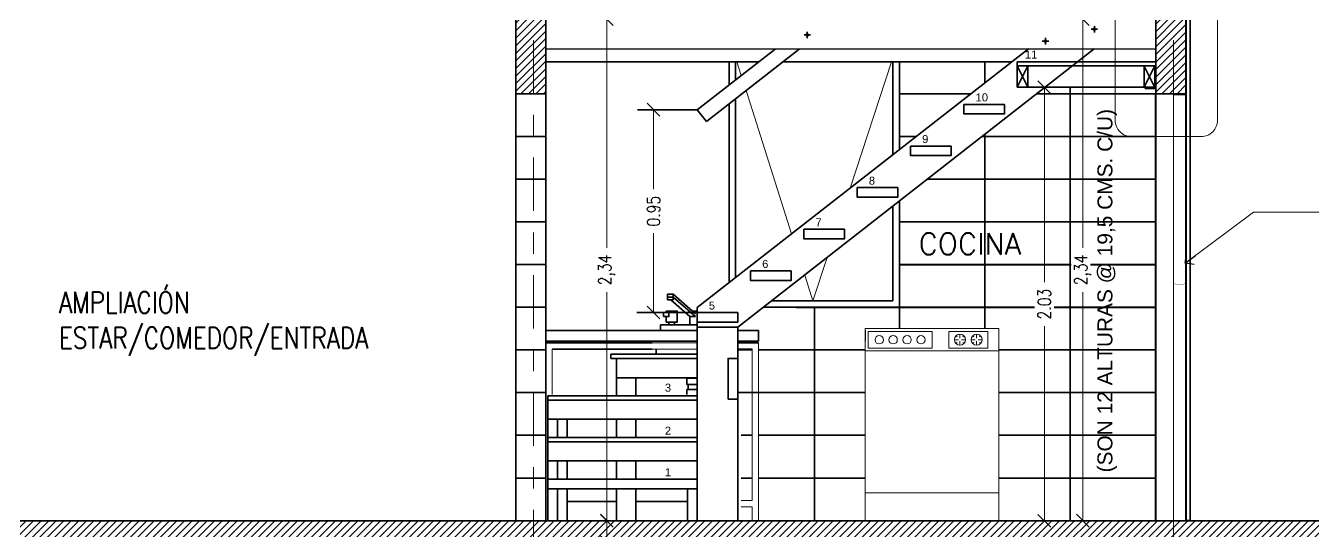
# Model space of a CAD drawing. Header units: metres. Extents: x -89 to 15, y -108 to -10.
# Drawn here: x -29.72 to -23.69, y -34.55 to -32.18 of the extents above; entities that cross this region are included whole.
import ezdxf

# ---------------------------------------------------------------- set-up
doc = ezdxf.new("R2010")
doc.units = ezdxf.units.M
doc.header["$LTSCALE"] = 5
doc.header["$MEASUREMENT"] = 0
doc.linetypes.add('CENTER', pattern=[2, 1.25, -0.25, 0.25, -0.25])
doc.layers.get('0').update_dxf_attribs({"color": 30})
for name, color, linetype, lineweight in [('A-ANNO-DIMS', 3, 'Continuous', 18), ('A-ANNO-SYMB', 3, 'Continuous', 18), ('A-ANNO-TEXT', 3, 'Continuous', 18), ('A-ELEV-MBE1', 7, 'Continuous', 35), ('A-SECT-MCUT', 7, 'Continuous', 35), ('A-SECT-PATT', 8, 'Continuous', 18)]:
    doc.layers.add(name, color=color, linetype=linetype, lineweight=lineweight)
doc.styles.add('E-ARIAL', font='arial.ttf')
doc.styles.add('E-ROMANS', font='romans.shx', dxfattribs={"width": 0.8})
doc.dimstyles.new('E-0050_TICK_12', dxfattribs={"dimscale": 0.001, "dimtxt": 60, "dimasz": 60, "dimexe": 30, "dimexo": 20, "dimgap": 30, "dimtad": 0, "dimzin": 0, "dimdsep": 46, "dimtxsty": 'E-ROMANS', "dimblk": 'OBLIQUE', "dimcen": 30, "dimclrd": 256, "dimclre": 256, "dimclrt": 256, "dimadec": 0, "dimazin": 0, "dimtfac": 1, "dimtmove": 1, "dimatfit": 3, "dimldrblk": 'OPEN90', "dimfxl": 1, "dimtfill": 1, "dimtolj": 1, "dimtzin": 0, "dimlwd": -1, "dimarcsym": 0})
pattern_1 = [(45, (-35.186701, -38.129995), (-0.01767767, 0.01767767), [])]

# ---------------------------------------------------------------- blocks, each defined once
blk = doc.blocks.new('_Oblique')
at = {"color": 0, "linetype": 'ByBlock', "lineweight": -2}
blk.add_line((-0.5, -0.5), (0.5, 0.5), dxfattribs=at)
blk = doc.blocks.new('_Open90')
at = {"color": 0, "linetype": 'ByBlock', "lineweight": -2}
for p, q in [((0, 0), (-1, 0)), ((-0.5, 0.5), (0, 0)), ((0, 0), (-0.5, -0.5))]:
    blk.add_line(p, q, dxfattribs=at)
blk = doc.blocks.new('*D204')
at = {"layer": 'A-ANNO-DIMS', "transparency": 16777216}
blk.add_line((-26.9972, -34.6009), (-26.9972, -34.5009), dxfattribs=at)
at = {"layer": 'A-ANNO-DIMS', "lineweight": -2, "transparency": 16777216}
for p, q in [((-26.9823, -34.5009), (-26.9672, -34.5009)), ((-27.2511, -34.6009), (-26.9672, -34.6009))]:
    blk.add_line(p, q, dxfattribs=at)
at = {"layer": 'A-ANNO-DIMS', "transparency": 16777216, "xscale": 0.06, "yscale": 0.06, "zscale": 0.06, "rotation": 90}
blk.add_blockref('_Oblique', (-26.9972, -34.5009), dxfattribs=at)
at = {"layer": 'A-ANNO-DIMS', "transparency": 16777216, "insert": (-27.0669, -34.685), "char_height": 0.06, "attachment_point": 5, "rotation": 90, "style": 'E-ROMANS', "bg_fill": 3, "box_fill_scale": 1.25, "bg_fill_color": 256, "bg_fill_true_color": 13158600, "bg_fill_transparency": 0}
blk.add_mtext('\\A1;0.10', dxfattribs=at)
at = {"layer": 'A-ANNO-DIMS', "transparency": 16777216, "xscale": 0.06, "yscale": 0.06, "zscale": 0.06, "rotation": 270}
blk.add_blockref('_Oblique', (-26.9972, -34.6009), dxfattribs=at)
blk = doc.blocks.new('*D205')
at = {"layer": 'A-ANNO-DIMS', "lineweight": -2, "transparency": 16777216}
for p, q in [((-27.1512, -32.1508), (-26.9672, -32.1508)), ((-27.1511, -34.5002), (-26.9672, -34.5002))]:
    blk.add_line(p, q, dxfattribs=at)
at = {"layer": 'A-ANNO-DIMS', "transparency": 16777216}
for p, q in [((-26.9972, -32.1508), (-26.9972, -33.2213)), ((-26.9972, -34.5002), (-26.9972, -33.4298))]:
    blk.add_line(p, q, dxfattribs=at)
at = {"layer": 'A-ANNO-DIMS', "transparency": 16777216, "xscale": 0.06, "yscale": 0.06, "zscale": 0.06}
for p, rotation in [((-26.9972, -32.1508), 90), ((-26.9972, -34.5002), 270)]:
    blk.add_blockref('_Oblique', p, dxfattribs=dict(at, rotation=rotation))
at = {"layer": 'A-ANNO-DIMS', "transparency": 16777216, "insert": (-26.9972, -33.3255), "char_height": 0.06, "attachment_point": 5, "rotation": 90, "style": 'E-ROMANS', "bg_fill": 3, "box_fill_scale": 1.25, "bg_fill_color": 256, "bg_fill_true_color": 13158600, "bg_fill_transparency": 0}
blk.add_mtext('\\A1;2,34', dxfattribs=at)
blk = doc.blocks.new('*D207')
at = {"layer": 'A-ANNO-DIMS', "lineweight": -2, "transparency": 16777216}
for p, q in [((-24.9205, -32.1508), (-24.7365, -32.1508)), ((-24.9204, -34.5002), (-24.7365, -34.5002))]:
    blk.add_line(p, q, dxfattribs=at)
at = {"layer": 'A-ANNO-DIMS', "transparency": 16777216}
for p, q in [((-24.7665, -32.1508), (-24.7665, -33.2213)), ((-24.7665, -34.5002), (-24.7665, -33.4298))]:
    blk.add_line(p, q, dxfattribs=at)
at = {"layer": 'A-ANNO-DIMS', "transparency": 16777216, "xscale": 0.06, "yscale": 0.06, "zscale": 0.06}
for p, rotation in [((-24.7665, -32.1508), 90), ((-24.7665, -34.5002), 270)]:
    blk.add_blockref('_Oblique', p, dxfattribs=dict(at, rotation=rotation))
at = {"layer": 'A-ANNO-DIMS', "transparency": 16777216, "insert": (-24.7665, -33.3255), "char_height": 0.06, "attachment_point": 5, "rotation": 90, "style": 'E-ROMANS', "bg_fill": 3, "box_fill_scale": 1.25, "bg_fill_color": 256, "bg_fill_true_color": 13158600, "bg_fill_transparency": 0}
blk.add_mtext('\\A1;2,34', dxfattribs=at)
blk = doc.blocks.new('*D208')
at = {"layer": 'A-ANNO-DIMS', "lineweight": -2, "transparency": 16777216}
for p, q in [((-24.9626, -32.4702), (-24.9762, -32.4702)), ((-24.9626, -34.5009), (-24.9762, -34.5009))]:
    blk.add_line(p, q, dxfattribs=at)
at = {"layer": 'A-ANNO-DIMS', "transparency": 16777216}
for p, q in [((-24.9462, -32.4702), (-24.9462, -33.3824)), ((-24.9462, -34.5009), (-24.9462, -33.5887))]:
    blk.add_line(p, q, dxfattribs=at)
at = {"layer": 'A-ANNO-DIMS', "transparency": 16777216, "xscale": 0.06, "yscale": 0.06, "zscale": 0.06}
for p, rotation in [((-24.9462, -32.4702), 90), ((-24.9462, -34.5009), 270)]:
    blk.add_blockref('_Oblique', p, dxfattribs=dict(at, rotation=rotation))
at = {"layer": 'A-ANNO-DIMS', "transparency": 16777216, "insert": (-24.9462, -33.4856), "char_height": 0.06, "attachment_point": 5, "rotation": 90, "style": 'E-ROMANS', "bg_fill": 3, "box_fill_scale": 1.25, "bg_fill_color": 256, "bg_fill_true_color": 13158600, "bg_fill_transparency": 0}
blk.add_mtext('\\A1;2.03', dxfattribs=at)
blk = doc.blocks.new('*D211')
at = {"layer": 'A-ANNO-DIMS', "lineweight": -2, "transparency": 16777216}
for p, q in [((-26.5935, -32.5752), (-26.8081, -32.5752)), ((-26.5935, -33.5252), (-26.8081, -33.5252))]:
    blk.add_line(p, q, dxfattribs=at)
at = {"layer": 'A-ANNO-DIMS', "transparency": 16777216}
for p, q in [((-26.7781, -32.5752), (-26.7781, -32.9471)), ((-26.7781, -33.5252), (-26.7781, -33.1534))]:
    blk.add_line(p, q, dxfattribs=at)
at = {"layer": 'A-ANNO-DIMS', "transparency": 16777216, "xscale": 0.06, "yscale": 0.06, "zscale": 0.06}
for p, rotation in [((-26.7781, -32.5752), 90), ((-26.7781, -33.5252), 270)]:
    blk.add_blockref('_Oblique', p, dxfattribs=dict(at, rotation=rotation))
at = {"layer": 'A-ANNO-DIMS', "transparency": 16777216, "insert": (-26.7781, -33.0502), "char_height": 0.06, "attachment_point": 5, "rotation": 90, "style": 'E-ROMANS', "bg_fill": 3, "box_fill_scale": 1.25, "bg_fill_color": 256, "bg_fill_true_color": 13158600, "bg_fill_transparency": 0}
blk.add_mtext('\\A1;0.95', dxfattribs=at)

msp = doc.modelspace()

# ---------------------------------------------------------------- hatches: boundary and pattern name
at = {"layer": 'A-SECT-PATT'}
h = msp.add_hatch(dxfattribs=at)
h.set_pattern_fill('ANSI31', color=256, scale=0.2, style=0)
h.set_pattern_definition(pattern_1)
h.paths.add_polyline_path([(-27.2835, -29.5518), (-27.4235, -29.5518), (-27.4235, -29.9018), (-27.2835, -29.9018)])
h.paths.add_polyline_path([(-27.2835, -32.1502), (-27.4235, -32.1502), (-27.4235, -32.5002), (-27.2835, -32.5002)])
h.paths.add_polyline_path([(-24.2835, -32.1502), (-24.4235, -32.1502), (-24.4235, -32.5002), (-24.2835, -32.5002)])
h.paths.add_polyline_path([(-24.2838, -29.5518), (-24.4238, -29.5518), (-24.4238, -29.9018), (-24.2838, -29.9018)])
h = msp.add_hatch(dxfattribs=at)
h.set_pattern_fill('STEEL', color=256, scale=0.02, angle=90, style=0)
h.set_pattern_definition([(225, (40.5101827, -66.8587383), (-0.00176776695, 0.00176776695), []), (225, (40.5089327, -66.8587383), (-0.00176776695, 0.00176776695), [])])
h.paths.add_polyline_path([(-24.4735, -32.4752), (-24.4735, -32.4702), (-24.4285, -32.4702), (-24.4285, -32.4252), (-24.4235, -32.4252), (-24.4235, -32.4752)])
h = msp.add_hatch(dxfattribs=at)
h.set_pattern_fill('ANSI31', color=256, scale=0.2, style=0)
h.set_pattern_definition(pattern_1)
h.paths.add_polyline_path([(-33.276, -34.6009), (-30.4159, -34.6009), (-30.4159, -34.8509), (-30.2659, -34.8509), (-30.2659, -34.6009), (-27.4235, -34.6009), (-27.4235, -34.8509), (-27.2735, -34.8509), (-27.2735, -34.5009), (-27.4235, -34.5009), (-32.079, -34.5009), (-33.416, -34.5009), (-33.416, -34.8509), (-33.276, -34.8509)])
h = msp.add_hatch(dxfattribs=at)
h.set_pattern_fill('ANSI31', color=256, scale=0.2, style=0)
h.set_pattern_definition(pattern_1)
h.paths.add_polyline_path([(-21.271, -34.5009), (-21.421, -34.5009), (-27.2735, -34.5009), (-27.2735, -34.6009), (-24.4198, -34.6009), (-24.4198, -34.8509), (-24.2698, -34.8509), (-24.2698, -34.6009), (-21.421, -34.6009), (-21.421, -34.8509), (-21.271, -34.8509)])

# ---------------------------------------------------------------- linework, layer by layer
at = {"layer": 'A-ANNO-SYMB', "ltscale": 0.003}
for p, q in [((-26.3872, -32.3507), (-26.367, -32.4142)), ((-25.8572, -32.9427), (-25.6625, -32.3507)), ((-26.3444, -32.4853), (-26.131, -33.1562)), ((-26.031, -33.4709), (-25.9638, -33.2668)), ((-26.0696, -33.3493), (-26.031, -33.4709)), ((-25.7854, -33.6093), (-25.7854, -33.6593)), ((-25.3682, -33.6524), (-25.3486, -33.6524)), ((-25.3551, -33.6655), (-25.3605, -33.6708)), ((-25.3599, -33.6346), (-25.3551, -33.6394)), ((-25.3421, -33.6459), (-25.3421, -33.6263)), ((-25.3421, -33.6589), (-25.3421, -33.6785)), ((-25.316, -33.6524), (-25.3355, -33.6524)), ((-25.329, -33.6394), (-25.324, -33.6343)), ((-25.3236, -33.6708), (-25.329, -33.6655)), ((-25.2899, -33.6524), (-25.2703, -33.6524)), ((-25.2768, -33.6655), (-25.2822, -33.6708)), ((-25.2817, -33.6346), (-25.2768, -33.6394)), ((-25.2638, -33.6459), (-25.2638, -33.6263)), ((-25.2638, -33.6589), (-25.2638, -33.6785)), ((-25.2377, -33.6524), (-25.2573, -33.6524)), ((-25.2508, -33.6394), (-25.2457, -33.6343)), ((-25.2454, -33.6708), (-25.2508, -33.6655)), ((-25.1595, -33.7046), (-25.7855, -33.7046)), ((-25.7855, -34.3698), (-25.1595, -34.3698))]:
    msp.add_line(p, q, dxfattribs=at)
at = {"layer": 'A-ANNO-SYMB'}
for p, q in [((-24.3406, -32.5059), (-24.3406, -34.4949)), ((-24.2842, -32.5059), (-24.3406, -32.5059)), ((-24.2842, -32.5059), (-24.2842, -34.497)), ((-27.2835, -33.6593), (-27.2835, -33.6093)), ((-27.2835, -34.4358), (-27.2835, -33.6673)), ((-26.5735, -33.6673), (-26.7845, -33.6673)), ((-26.2855, -34.4358), (-26.2855, -33.6673)), ((-27.2535, -33.9089), (-27.2535, -33.6973)), ((-26.5735, -33.6973), (-26.7845, -33.6973)), ((-26.3155, -34.4058), (-26.3155, -33.6973)), ((-27.2835, -34.4358), (-27.2835, -34.5002)), ((-26.3676, -34.4058), (-26.3155, -34.4058)), ((-26.3676, -34.4358), (-26.3155, -34.4358)), ((-26.3155, -34.4358), (-26.3155, -34.5002)), ((-26.2855, -34.4358), (-26.2855, -34.5002))]:
    msp.add_line(p, q, dxfattribs=at)
at = {"layer": 'A-ANNO-SYMB', "linetype": 'CENTER', "ltscale": 0.04}
for points in [[(-27.3409, -39.0995), (-27.3409, -28.5516)], [(-24.3409, -39.0995), (-24.3409, -28.5516)]]:
    msp.add_lwpolyline(points, dxfattribs=at)
at = {"layer": 'A-ANNO-SYMB', "ltscale": 0.003}
msp.add_lwpolyline([(-24.5372, -31.9868), (-24.2117, -31.9868, -0.414214), (-24.1345, -32.064), (-24.1345, -32.624, -0.414214), (-24.2117, -32.7012), (-24.5372, -32.7012, -0.414214), (-24.6143, -32.624), (-24.6143, -32.064, -0.414214)], format="xyb", close=True, dxfattribs=at)
for points in [[(-25.7855, -34.5002), (-25.7855, -33.6002), (-25.1595, -33.6002), (-25.1595, -34.5002)], [(-25.7725, -33.6915), (-25.7725, -33.6133), (-25.4725, -33.6133), (-25.4725, -33.6915)], [(-25.3942, -33.6915), (-25.3942, -33.6133), (-25.2116, -33.6133), (-25.2116, -33.6915)]]:
    msp.add_lwpolyline(points, close=True, dxfattribs=at)
at = {"layer": 'A-ANNO-SYMB'}
msp.add_lwpolyline([(-26.3155, -34.4358), (-26.3676, -34.4358), (-26.3676, -34.4358), (-26.3155, -34.4358)], close=True, dxfattribs=at)
at = {"layer": 'A-ANNO-SYMB', "ltscale": 0.003}
msp.add_lwpolyline([(-25.226, -34.5002), (-25.626, -34.5002)], dxfattribs=at)
for centre, radius in [((-25.7203, -33.6524), 0.0196), ((-25.6551, -33.6524), 0.0196), ((-25.5899, -33.6524), 0.0196), ((-25.5247, -33.6524), 0.0196), ((-25.3421, -33.6524), 0.0261), ((-25.2638, -33.6524), 0.0261)]:
    msp.add_circle(centre, radius, dxfattribs=at)
at = {"layer": 'A-ELEV-MBE1'}
for p, q in [((-24.4238, -29.9018), (-24.4234, -34.5009)), ((-26.0577, -32.2399), (-26.0577, -32.2099)), ((-24.697, -32.1981), (-24.727, -32.1981)), ((-24.712, -32.2131), (-24.712, -32.1831)), ((-26.0427, -32.2249), (-26.0727, -32.2249)), ((-24.9261, -32.2542), (-24.9561, -32.2542)), ((-24.9411, -32.2692), (-24.9411, -32.2392)), ((-26.5735, -33.5014), (-25.0214, -32.2907)), ((-26.5735, -32.5752), (-26.2088, -32.2908)), ((-26.5304, -32.6304), (-26.095, -32.2908)), ((-26.3835, -33.5941), (-24.7125, -32.2907)), ((-26.2856, -32.3507), (-27.2835, -32.3507)), ((-26.4235, -32.3507), (-26.4235, -32.4582)), ((-26.4235, -32.4582), (-26.4235, -32.3509)), ((-26.3935, -32.4348), (-26.3935, -32.3507)), ((-25.0983, -32.3507), (-26.1718, -32.3507)), ((-25.656, -32.7857), (-25.656, -32.3507)), ((-25.626, -32.7112), (-25.626, -32.3507)), ((-25.226, -32.4503), (-25.226, -32.3507)), ((-25.0735, -32.3502), (-25.0735, -32.3702)), ((-24.8144, -32.3702), (-24.4235, -32.3702)), ((-24.4235, -32.3507), (-24.7894, -32.3507)), ((-24.7888, -32.3502), (-24.4235, -32.3502)), ((-26.3935, -33.361), (-26.3935, -32.5236)), ((-26.3935, -32.5834), (-26.3935, -32.5236)), ((-24.9426, -32.4702), (-24.4235, -32.4702)), ((-26.5735, -32.5752), (-26.5304, -32.6304)), ((-26.4235, -32.6152), (-26.4235, -32.547)), ((-26.4235, -32.547), (-26.4235, -33.3844)), ((-26.4235, -32.547), (-26.4235, -32.6152)), ((-26.4235, -33.3844), (-26.4235, -32.757)), ((-25.656, -33.4709), (-25.656, -33.0267)), ((-25.626, -33.5009), (-25.626, -33.028)), ((-26.7123, -33.4398), (-26.7123, -33.4528)), ((-26.6863, -33.4398), (-26.7123, -33.4398)), ((-26.7123, -33.4528), (-26.7123, -33.4659)), ((-26.7123, -33.4528), (-26.6863, -33.4528)), ((-26.7123, -33.4659), (-26.6863, -33.4659)), ((-26.6978, -33.4658), (-26.608, -33.5441)), ((-26.6863, -33.4528), (-26.6863, -33.4398)), ((-26.5819, -33.5311), (-26.6863, -33.4398)), ((-26.6863, -33.4659), (-26.6863, -33.4528)), ((-26.6863, -33.4528), (-26.5819, -33.5441)), ((-26.2255, -33.4709), (-25.656, -33.4709)), ((-25.656, -33.4709), (-26.0434, -33.4709)), ((-26.608, -33.5441), (-26.608, -33.5832)), ((-26.608, -33.5441), (-26.5819, -33.5441)), ((-26.5735, -33.518), (-26.5968, -33.518)), ((-26.5735, -33.5014), (-26.5735, -34.3052)), ((-25.626, -33.5002), (-26.1091, -33.5002)), ((-25.626, -33.5009), (-26.1091, -33.5009)), ((-27.2835, -33.6093), (-26.5735, -33.6093)), ((-26.7449, -33.6093), (-26.5735, -33.6093)), ((-26.7058, -33.5832), (-26.7058, -33.5702)), ((-26.6797, -33.5702), (-26.6797, -33.5832)), ((-26.5735, -33.7047), (-26.5735, -33.5878)), ((-26.3835, -33.5936), (-26.5735, -33.5936)), ((-26.3835, -33.5941), (-26.3835, -34.5002)), ((-26.3835, -33.6093), (-26.2855, -33.6093)), ((-26.2855, -33.6593), (-26.2855, -33.6093)), ((-27.2835, -33.6593), (-26.5735, -33.6593)), ((-27.2835, -33.6673), (-26.7845, -33.6673)), ((-26.3835, -33.6593), (-26.2855, -33.6593)), ((-26.3835, -33.6673), (-26.2855, -33.6673)), ((-27.2535, -33.6973), (-26.7845, -33.6973)), ((-26.9776, -33.7202), (-26.9776, -33.7402)), ((-26.5735, -33.7202), (-26.9776, -33.7202)), ((-26.3835, -33.6973), (-26.3155, -33.6973)), ((-26.3155, -33.7002), (-26.3835, -33.7002)), ((-25.1595, -33.7002), (-24.426, -33.7002)), ((-24.426, -33.7002), (-24.426, -34.5002)), ((-26.5735, -33.7402), (-26.9776, -33.7402)), ((-26.9517, -33.7402), (-26.9517, -33.9152)), ((-26.5735, -33.8302), (-26.9517, -33.8302)), ((-26.8617, -33.8302), (-26.8617, -33.9152)), ((-26.6164, -33.8321), (-26.6164, -33.8302)), ((-26.6164, -33.8856), (-26.6164, -33.8625)), ((-27.2735, -33.9352), (-27.2735, -33.9152)), ((-26.5735, -33.9152), (-27.2735, -33.9152)), ((-27.2735, -34.1102), (-27.2735, -33.9352)), ((-26.5735, -33.9352), (-27.2735, -33.9352)), ((-26.5735, -34.0252), (-27.2735, -34.0252)), ((-27.2283, -34.1102), (-27.2283, -34.0252)), ((-27.1835, -34.0252), (-27.1835, -34.1102)), ((-26.9517, -34.0252), (-26.9517, -34.1102)), ((-26.8617, -34.0252), (-26.8617, -34.1102)), ((-27.2735, -34.1102), (-27.2735, -34.1302)), ((-26.5735, -34.1102), (-27.2735, -34.1102)), ((-27.2735, -34.1302), (-27.2735, -34.3052)), ((-26.5735, -34.1302), (-27.2735, -34.1302)), ((-26.5735, -34.2202), (-27.2735, -34.2202)), ((-27.2283, -34.2202), (-27.2283, -34.3052)), ((-27.1835, -34.3052), (-27.1835, -34.2202)), ((-26.9517, -34.2202), (-26.9517, -34.3052)), ((-26.8617, -34.2202), (-26.8617, -34.3052)), ((-27.2735, -34.3502), (-27.2735, -34.3052)), ((-26.5735, -34.3052), (-27.2735, -34.3052)), ((-26.5735, -34.3052), (-26.5735, -34.3502)), ((-26.5735, -34.3502), (-27.2735, -34.3502)), ((-27.1835, -34.3502), (-27.1835, -34.5002)), ((-26.9517, -34.3502), (-26.9517, -34.5002)), ((-26.8617, -34.3502), (-26.8617, -34.5002)), ((-26.9517, -34.4102), (-27.1835, -34.4102)), ((-26.6185, -34.4102), (-26.8617, -34.4102))]:
    msp.add_line(p, q, dxfattribs=at)
at = {"layer": 'A-ELEV-MBE1', "ltscale": 0.03}
for p, q in [((-25.0735, -32.3502), (-24.7888, -32.3502)), ((-25.0735, -32.3702), (-24.8144, -32.3702)), ((-25.0235, -32.3702), (-25.0735, -32.4702)), ((-25.0735, -32.3702), (-25.0235, -32.4702)), ((-24.4286, -32.3702), (-24.4786, -32.4702)), ((-24.4786, -32.3705), (-24.4286, -32.4705)), ((-25.0735, -32.4702), (-24.9426, -32.4702))]:
    msp.add_line(p, q, dxfattribs=at)
at = {"layer": 'A-ELEV-MBE1'}
for points in [[(-24.2634, -29.4686), (-24.2634, -34.499), (-24.2814, -34.499), (-24.2814, -29.4686)], [(-25.4278, -32.5009), (-25.626, -32.5009), (-25.626, -32.3507)], [(-24.4735, -32.4752), (-24.4735, -32.4702), (-24.4285, -32.4702), (-24.4285, -32.4252), (-24.4235, -32.4252)], [(-24.4735, -32.4752), (-24.4235, -32.4752), (-24.4235, -32.4252)], [(-25.5473, -32.7009), (-25.626, -32.7009), (-25.626, -32.5009), (-25.2909, -32.5009)], [(-24.9819, -32.5009), (-24.826, -32.5009), (-24.826, -32.7009), (-25.226, -32.7009), (-25.226, -32.6913)], [(-24.826, -32.4702), (-24.826, -32.5009), (-24.9819, -32.5009)], [(-24.426, -32.5009), (-24.426, -32.5009), (-24.826, -32.5009), (-24.826, -32.4702)], [(-25.626, -32.7623), (-25.626, -32.7009), (-25.6163, -32.7009)], [(-25.2383, -32.7009), (-25.226, -32.7009), (-25.226, -32.9009), (-25.4948, -32.9009)], [(-25.226, -32.6913), (-25.226, -32.7009), (-25.2383, -32.7009)], [(-25.4948, -32.9009), (-25.226, -32.9009), (-25.226, -33.1009), (-25.626, -33.1009), (-25.626, -33.0033)], [(-26.7189, -33.5245), (-26.7189, -33.518), (-26.6667, -33.518), (-26.6667, -33.5702), (-26.7189, -33.5702), (-26.7189, -33.5441)], [(-26.2631, -33.5002), (-26.0235, -33.5002), (-26.0235, -33.7002)], [(-25.626, -33.6002), (-25.626, -33.5002), (-25.226, -33.5002), (-25.226, -33.6002)], [(-25.226, -33.6002), (-25.226, -33.5002), (-24.826, -33.5002), (-24.826, -34.5002)], [(-24.826, -33.6002), (-24.826, -33.5002), (-24.426, -33.5002), (-24.426, -33.7002), (-24.4359, -33.7002)], [(-26.5735, -33.5832), (-26.7449, -33.5832), (-26.7449, -33.6093), (-26.5735, -33.6093)], [(-26.7664, -33.7202), (-26.7664, -33.6973)], [(-26.2855, -33.7002), (-26.0865, -33.7002)], [(-26.0245, -33.7002), (-26.2855, -33.7002)], [(-26.0245, -33.7002), (-26.0565, -33.7002)], [(-26.0565, -33.7002), (-26.0245, -33.7002)], [(-25.7855, -33.9002), (-26.0245, -33.9002), (-26.0245, -33.7002), (-25.7855, -33.7002)], [(-25.1595, -33.7002), (-25.1185, -33.7002)], [(-26.4285, -33.9302), (-26.4285, -33.7402), (-26.3835, -33.7402), (-26.3835, -33.9302), (-26.4285, -33.9302)], [(-26.5735, -33.8625), (-26.6219, -33.8625), (-26.6219, -33.8321), (-26.5735, -33.8321)], [(-26.6219, -33.9089), (-26.6219, -33.8856), (-26.5735, -33.8856)], [(-26.2855, -33.9002), (-26.3835, -33.9002)], [(-26.3676, -33.9002), (-26.3155, -33.9002)], [(-26.0865, -33.9002), (-26.2855, -33.9002)], [(-26.2855, -33.9002), (-26.0245, -33.9002)], [(-26.0565, -33.9002), (-26.0245, -33.9002)], [(-25.7855, -34.1002), (-26.0245, -34.1002), (-26.0245, -33.9002), (-25.7855, -33.9002)], [(-25.1185, -33.9002), (-25.1595, -33.9002)], [(-25.1595, -33.9002), (-24.4235, -33.9002)], [(-26.3676, -34.1002), (-26.3155, -34.1002)], [(-26.3155, -34.1002), (-26.3676, -34.1002)], [(-26.0245, -34.1002), (-26.2855, -34.1002)], [(-26.2855, -34.1002), (-26.0865, -34.1002)], [(-26.0245, -34.1002), (-26.0565, -34.1002)], [(-26.0565, -34.1002), (-26.0245, -34.1002)], [(-25.7855, -34.3002), (-26.0245, -34.3002), (-26.0245, -34.1002), (-25.7855, -34.1002)], [(-24.4235, -34.1002), (-25.1595, -34.1002)], [(-25.1595, -34.1002), (-25.1185, -34.1002)], [(-26.3676, -34.3002), (-26.3155, -34.3002)], [(-26.3155, -34.3002), (-26.3676, -34.3002)], [(-26.0245, -34.3002), (-26.2855, -34.3002)], [(-26.2855, -34.3002), (-26.0865, -34.3002)], [(-26.0245, -34.3002), (-26.0565, -34.3002)], [(-26.0565, -34.3002), (-26.0245, -34.3002)], [(-26.0245, -34.5002), (-26.0245, -34.3002), (-25.7855, -34.3002)], [(-24.4234, -34.3002), (-25.1595, -34.3002)], [(-27.2735, -34.5002), (-27.2735, -34.3502), (-27.2285, -34.3502), (-27.2285, -34.5002), (-27.2735, -34.5002)], [(-26.6185, -34.5002), (-26.6185, -34.3502), (-26.5735, -34.3502), (-26.5735, -34.5002), (-26.6185, -34.5002)], [(-25.6245, -34.5002), (-26.0245, -34.5002), (-26.0245, -34.4358)], [(-24.426, -34.5002), (-25.226, -34.5002)]]:
    msp.add_lwpolyline(points, dxfattribs=at)
at = {"layer": 'A-ELEV-MBE1', "ltscale": 0.03}
for points in [[(-25.0735, -32.4702), (-25.0735, -32.3702), (-25.0235, -32.3702), (-25.0235, -32.4702), (-25.0735, -32.4702)], [(-24.4786, -32.4702), (-24.4786, -32.3702), (-24.4286, -32.3702), (-24.4286, -32.4702), (-24.4786, -32.4702)]]:
    msp.add_lwpolyline(points, dxfattribs=at)
at = {"layer": 'A-ELEV-MBE1'}
for points in [[(-24.826, -32.5009), (-24.426, -32.5009), (-24.426, -32.7009), (-24.826, -32.7009)], [(-25.226, -32.7009), (-24.826, -32.7009), (-24.826, -32.9009), (-25.226, -32.9009)], [(-24.826, -32.7009), (-24.426, -32.7009), (-24.426, -32.9009), (-24.826, -32.9009)], [(-25.226, -32.9009), (-24.826, -32.9009), (-24.826, -33.1009), (-25.226, -33.1009)], [(-24.826, -32.9009), (-24.426, -32.9009), (-24.426, -33.1009), (-24.826, -33.1009)], [(-25.626, -33.1009), (-25.226, -33.1009), (-25.226, -33.3009), (-25.626, -33.3009)], [(-25.226, -33.1009), (-24.826, -33.1009), (-24.826, -33.3009), (-25.226, -33.3009)], [(-24.826, -33.1009), (-24.426, -33.1009), (-24.426, -33.3009), (-24.826, -33.3009)], [(-25.626, -33.3002), (-25.226, -33.3002), (-25.226, -33.5002), (-25.626, -33.5002)], [(-25.626, -33.3009), (-25.226, -33.3009), (-25.226, -33.5009), (-25.626, -33.5009)], [(-25.226, -33.3002), (-24.826, -33.3002), (-24.826, -33.5002), (-25.226, -33.5002)], [(-25.226, -33.3009), (-24.826, -33.3009), (-24.826, -33.5009), (-25.226, -33.5009)], [(-24.826, -33.3002), (-24.426, -33.3002), (-24.426, -33.5002), (-24.826, -33.5002)], [(-24.826, -33.3009), (-24.426, -33.3009), (-24.426, -33.5009), (-24.826, -33.5009)], [(-26.7319, -33.5441), (-26.7319, -33.5246), (-26.7058, -33.5246), (-26.7058, -33.5441)]]:
    msp.add_lwpolyline(points, close=True, dxfattribs=at)
at = {"layer": 'A-ELEV-MBE1', "const_width": 0.0015}
for points in [[(-24.3418, -32.5317), (-24.3418, -32.5017), (-24.3328, -32.5017), (-24.3299, -32.5046), (-24.3126, -32.5046), (-24.2953, -32.5046), (-24.2923, -32.5017), (-24.2833, -32.5017), (-24.2833, -32.5317)], [(-24.3418, -33.4214), (-24.3418, -33.3914), (-24.3328, -33.3914), (-24.3299, -33.3944), (-24.3126, -33.3944), (-24.2953, -33.3944), (-24.2923, -33.3914), (-24.2833, -33.3914), (-24.2833, -33.4214)], [(-24.3418, -34.4703), (-24.3418, -34.5003), (-24.3328, -34.5003), (-24.3299, -34.4973), (-24.3126, -34.4973), (-24.2953, -34.4973), (-24.2923, -34.5003), (-24.2833, -34.5003), (-24.2833, -34.4703)]]:
    msp.add_lwpolyline(points, dxfattribs=at)
at = {"layer": 'A-ELEV-MBE1', "ltscale": 0.03}
for points in [[(-25.3235, -32.5502), (-25.1335, -32.5502), (-25.1335, -32.5952), (-25.3235, -32.5952)], [(-25.5735, -32.7452), (-25.3835, -32.7452), (-25.3835, -32.7902), (-25.5735, -32.7902)], [(-25.5735, -32.7452), (-25.3835, -32.7452), (-25.3835, -32.7902), (-25.5735, -32.7902)], [(-25.8235, -32.9402), (-25.6335, -32.9402), (-25.6335, -32.9852), (-25.8235, -32.9852)], [(-26.0735, -33.1352), (-25.8835, -33.1352), (-25.8835, -33.1802), (-26.0735, -33.1802)], [(-26.3235, -33.3302), (-26.1335, -33.3302), (-26.1335, -33.3752), (-26.3235, -33.3752)], [(-26.5735, -33.5252), (-26.3835, -33.5252), (-26.3835, -33.5702), (-26.5735, -33.5702)]]:
    msp.add_lwpolyline(points, close=True, dxfattribs=at)
at = {"layer": 'A-ELEV-MBE1'}
for centre in [(-26.0577, -32.2249), (-24.712, -32.1981), (-24.9411, -32.2542)]:
    msp.add_circle(centre, 0.005, dxfattribs=at)
at = {"layer": 'A-SECT-MCUT'}
msp.add_line((-32.079, -34.5009), (-15.281, -34.5009), dxfattribs=at)
for points in [[(-27.4235, -32.1502), (-27.2835, -32.1502), (-27.2835, -32.5002), (-27.4235, -32.5002)], [(-24.4235, -32.1502), (-24.2835, -32.1502), (-24.2835, -32.5002), (-24.4235, -32.5002)], [(-27.4235, -32.5002), (-27.2835, -32.5002), (-27.2835, -32.7002), (-27.4235, -32.7002)], [(-27.4235, -32.7002), (-27.2835, -32.7002), (-27.2835, -32.9002), (-27.4235, -32.9002)], [(-27.4235, -32.9002), (-27.2835, -32.9002), (-27.2835, -33.1002), (-27.4235, -33.1002)], [(-27.4235, -33.1002), (-27.2835, -33.1002), (-27.2835, -33.3002), (-27.4235, -33.3002)], [(-27.4235, -33.3002), (-27.2835, -33.3002), (-27.2835, -33.5002), (-27.4235, -33.5002)], [(-27.4235, -33.5002), (-27.2835, -33.5002), (-27.2835, -33.7002), (-27.4235, -33.7002)], [(-27.4235, -33.7002), (-27.2835, -33.7002), (-27.2835, -33.9002), (-27.4235, -33.9002)], [(-27.4235, -33.9002), (-27.2835, -33.9002), (-27.2835, -34.1002), (-27.4235, -34.1002)], [(-27.4235, -34.1002), (-27.2835, -34.1002), (-27.2835, -34.3002), (-27.4235, -34.3002)], [(-27.4235, -34.3002), (-27.2835, -34.3002), (-27.2835, -34.5002), (-27.4235, -34.5002)]]:
    msp.add_lwpolyline(points, close=True, dxfattribs=at)
for points in [[(-27.4235, -34.5009), (-27.2735, -34.5009)], [(-24.4198, -34.5009), (-24.2698, -34.5009)]]:
    msp.add_lwpolyline(points, dxfattribs=at)

# ---------------------------------------------------------------- texts
at = {"layer": 'A-ANNO-TEXT'}
for s, height, style, p in [('11', 0.0375, 'E-ARIAL', (-25.0375, -32.3356)), ('10', 0.0375, 'E-ARIAL', (-25.2687, -32.5361)), ('9', 0.0375, 'E-ARIAL', (-25.5191, -32.7311)), ('8', 0.0375, 'E-ARIAL', (-25.7691, -32.9261)), ('7', 0.0375, 'E-ARIAL', (-26.0191, -33.1211)), ('COCINA', 0.1, 'E-ROMANS', (-25.5357, -33.2532)), ('6', 0.0375, 'E-ARIAL', (-26.2691, -33.3161)), ('5', 0.0375, 'E-ARIAL', (-26.5191, -33.5111)), ('3', 0.0375, 'E-ARIAL', (-26.725, -33.8956)), ('2', 0.0375, 'E-ARIAL', (-26.725, -34.0972)), ('1', 0.0375, 'E-ARIAL', (-26.725, -34.2922))]:
    msp.add_text(s, height=height, dxfattribs=dict(at, style=style)).set_placement(p)
at = {"layer": 'A-ANNO-TEXT', "insert": (-29.5652, -33.4276), "char_height": 0.1, "width": 1.7576, "attachment_point": 1, "style": 'E-ROMANS'}
msp.add_mtext('AMPLIACIÓN ESTAR/COMEDOR/ENTRADA', dxfattribs=at)

# ---------------------------------------------------------------- leaders
at = {"layer": 'A-ANNO-SYMB', "annotation_type": 0, "has_hookline": 1, "hookline_direction": 0, "text_width": 1.0269}
msp.add_leader([(-24.2861, -33.2938), (-23.9656, -33.0544), (-23.6557, -33.0544)], dimstyle='E-0050_TICK_12', override={"dimgap": 0.1145, "dimtad": 0}, dxfattribs=at)

# ---------------------------------------------------------------- next in the draw order: dimensions: what is measured, and where the dimension line sits
at = {"layer": 'A-ANNO-DIMS'}
dim = msp.add_linear_dim(base=(-26.7781, -33.5252), p1=(-26.5735, -32.5752), p2=(-26.5735, -33.5252), angle=90, dimstyle='E-0050_TICK_12', dxfattribs=at)
dim.commit()
dim.dimension.update_dxf_attribs({"geometry": '*D211', "text_midpoint": (-26.7781, -33.0502)})
dim = msp.add_linear_dim(base=(-26.9972, -34.5009), p1=(-27.2711, -34.6009), p2=(-27.0023, -34.5009), angle=90, dimstyle='E-0050_TICK_12', dxfattribs=at)
dim.commit()
dim.dimension.update_dxf_attribs({"geometry": '*D204', "text_midpoint": (-27.0669, -34.685), "dimtype": 160})

# ---------------------------------------------------------------- next in the draw order: linework, layer by layer
at = {"layer": 'A-ELEV-MBE1'}
for p, q in [((-26.5735, -32.5752), (-26.8531, -32.5752)), ((-26.5735, -33.5252), (-26.8558, -33.5252))]:
    msp.add_line(p, q, dxfattribs=at)

# ---------------------------------------------------------------- next in the draw order: dimensions: what is measured, and where the dimension line sits
at = {"layer": 'A-ANNO-DIMS'}
dim = msp.add_linear_dim(base=(-26.9972, -32.1508), p1=(-27.1711, -34.5002), p2=(-27.1712, -32.1508), angle=90, text='2,34', dimstyle='E-0050_TICK_12', dxfattribs=at)
dim.commit()
dim.dimension.update_dxf_attribs({"geometry": '*D205', "text_midpoint": (-26.9972, -33.3255)})

# ---------------------------------------------------------------- next in the draw order: linework, layer by layer
at = {"layer": 'A-ELEV-MBE1'}
msp.add_line((-27.2835, -32.2909), (-24.4236, -32.2907), dxfattribs=at)

# ---------------------------------------------------------------- next in the draw order: dimensions: what is measured, and where the dimension line sits
at = {"layer": 'A-ANNO-DIMS'}
dim = msp.add_linear_dim(base=(-24.7665, -32.1508), p1=(-24.9404, -34.5002), p2=(-24.9405, -32.1508), angle=90, text='2,34', dimstyle='E-0050_TICK_12', dxfattribs=at)
dim.commit()
dim.dimension.update_dxf_attribs({"geometry": '*D207', "text_midpoint": (-24.7665, -33.3255)})

# ---------------------------------------------------------------- next in the draw order: texts
at = {"layer": 'A-ANNO-TEXT', "insert": (-24.6064, -32.5717), "char_height": 0.07, "attachment_point": 9, "rotation": 90, "style": 'E-ARIAL'}
msp.add_mtext('(SON 12 ALTURAS @ 19,5 CMS. C/U)', dxfattribs=at)

# ---------------------------------------------------------------- next in the draw order: dimensions: what is measured, and where the dimension line sits
at = {"layer": 'A-ANNO-DIMS'}
dim = msp.add_linear_dim(base=(-24.9462, -34.5009), p1=(-24.9426, -32.4702), p2=(-24.9426, -34.5009), angle=90, dimstyle='E-0050_TICK_12', dxfattribs=at)
dim.commit()
dim.dimension.update_dxf_attribs({"geometry": '*D208', "text_midpoint": (-24.9462, -33.4856)})

doc.saveas('drawing.dxf')
